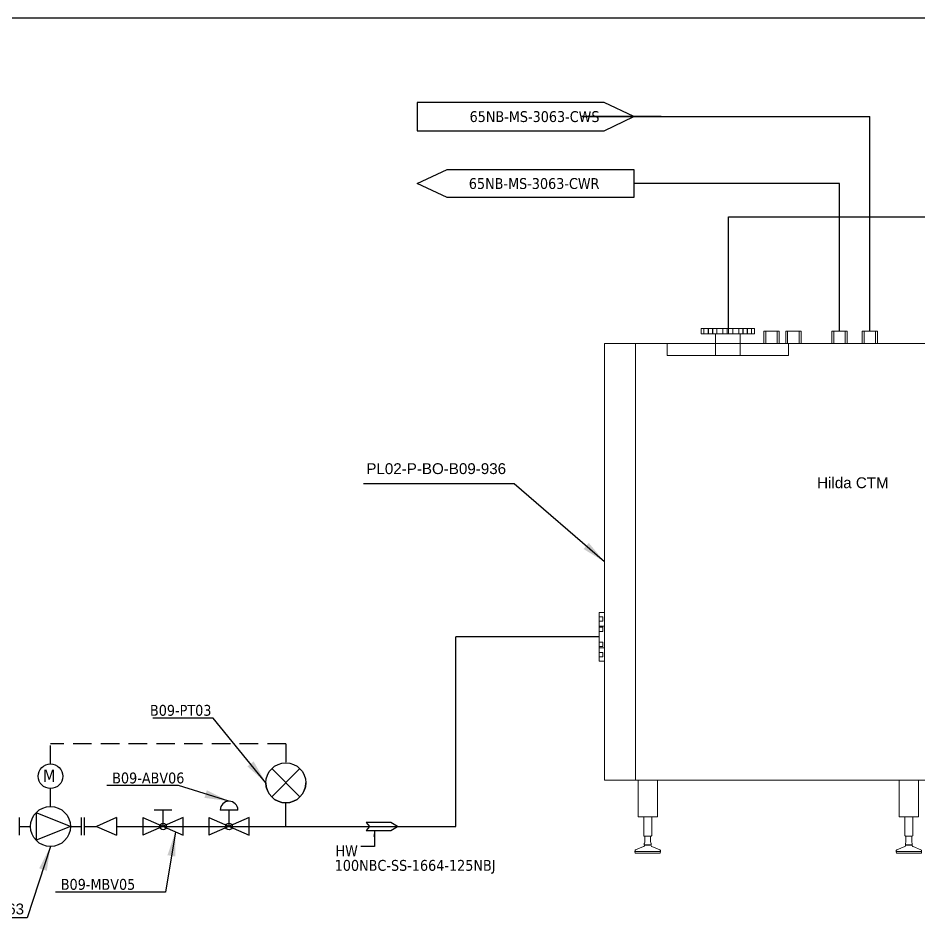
# Model space of a CAD drawing. Header units: millimetres. Extents: x 24306 to 29428, y 5751 to 9375.
# Drawn here: x 27368 to 28296, y 7223 to 8150 of the extents above; entities that cross this region are included whole.
import ezdxf

# ---------------------------------------------------------------- set-up
doc = ezdxf.new("R2010")
doc.units = ezdxf.units.MM
doc.linetypes.add('HIDDEN', pattern=[9.525, 6.35, -3.175])
for name, color, linetype in [('CW LINE', 6, 'Continuous'), ('Equipment', 123, 'Continuous'), ('HW LINE', 1, 'Continuous'), ('INTRUMENT', 3, 'HIDDEN'), ('Reference', 6, 'Continuous')]:
    doc.layers.add(name, color=color, linetype=linetype)
doc.dimstyles.new('ISO-25', dxfattribs={"dimtxt": 2.5, "dimasz": 2.5, "dimexe": 1.25, "dimexo": 0.625, "dimtad": 1, "dimtxsty": 'Standard', "dimcen": 2.5, "dimadec": 0, "dimazin": 0, "dimtfac": 1, "dimtmove": 0, "dimatfit": 3, "dimfxl": 1, "dimarcsym": 0})

# ---------------------------------------------------------------- blocks, each defined once
blk = doc.blocks.new('A$Ce03538c5')
at = {"layer": 'Equipment', "linetype": 'Continuous', "lineweight": 0, "extrusion": (-4.44089e-16, 1, 0)}
for p, q in [((-247.9, 1862), (-467.9, 1862)), ((-467.9, 1840), (-467.9, 1862)), ((-456.2, 1840), (-456.2, 1862)), ((-438.3, 1840), (-438.3, 1862)), ((-438.2, 1840), (-438.2, 1862)), ((-421.7, 1840), (-421.7, 1862)), ((-420.3, 1840), (-420.3, 1862)), ((-403.7, 1840), (-403.7, 1862)), ((-378.7, 1840), (-378.7, 1862)), ((-360.7, 1840), (-360.7, 1862)), ((-355.2, 1840), (-355.2, 1862)), ((-337.2, 1840), (-337.2, 1862)), ((-312.2, 1840), (-312.2, 1862)), ((-295.5, 1840), (-295.5, 1862)), ((-294.2, 1840), (-294.2, 1862)), ((-277.7, 1840), (-277.7, 1862)), ((-277.5, 1840), (-277.5, 1862)), ((-259.7, 1840), (-259.7, 1862)), ((-247.9, 1840), (-247.9, 1862)), ((-247.9, 1840), (-467.9, 1840)), ((-408.7, 1800), (-408.7, 1840)), ((-307.1, 1800), (-307.1, 1840)), ((-146.4, 1850), (-209.4, 1850)), ((-209.4, 1800), (-209.4, 1850)), ((-201.8, 1800), (-201.8, 1850)), ((-154, 1800), (-154, 1850)), ((-146.4, 1800), (-146.4, 1850)), ((-56.4, 1850), (-119.4, 1850)), ((-119.4, 1800), (-119.4, 1850)), ((-111.8, 1800), (-111.8, 1850)), ((-64, 1800), (-64, 1850)), ((-56.4, 1800), (-56.4, 1850)), ((133.6, 1850), (70.6, 1850)), ((70.6, 1800), (70.6, 1850)), ((78.2, 1800), (78.2, 1850)), ((126, 1800), (126, 1850)), ((133.6, 1800), (133.6, 1850)), ((258.6, 1850), (195.6, 1850)), ((195.6, 1800), (195.6, 1850)), ((203.2, 1800), (203.2, 1850)), ((251, 1800), (251, 1850)), ((258.6, 1800), (258.6, 1850)), ((-865.8, 1800), (-786.6, 1800)), ((-865.8, 1800), (-865.8, 0)), ((-776.3, 1800), (-786.6, 1800)), ((-769, 1800), (-776.3, 1800)), ((-769, 1800), (-753.9, 1800)), ((-738.2, 1800), (-753.9, 1800)), ((-738.2, 1800), (-737.9, 1800)), ((-738, 1800), (-738, 0)), ((-737.9, 1800), (-737.9, 1800)), ((-737.9, 1800), (-737.9, 0)), ((-735.9, 1800), (-737.9, 1800)), ((735.9, 1800), (-735.9, 1800)), ((-607.9, 1800), (-607.9, 1750)), ((-408.7, 1750), (-408.7, 1800)), ((-307.1, 1750), (-307.1, 1800)), ((-107.9, 1800), (-107.9, 1750)), ((719.1, 1800), (719.1, 0)), ((735.9, 1800), (737.6, 1800)), ((737.6, 1800), (737.6, 0)), ((737.6, 1800), (825.5, 1800)), ((825.5, 1800), (825.5, 0)), ((-607.9, 1750), (-107.9, 1750)), ((466.4, 1775), (533.6, 1775)), ((466.4, 1775), (466.4, 1572)), ((534, 1775), (533.6, 1775)), ((533.6, 1775), (533.6, 1572)), ((534, 1775), (534.8, 1775)), ((534.8, 1775), (534.8, 1572)), ((534.8, 1775), (602, 1775)), ((602, 1775), (602.5, 1775)), ((602, 1775), (602, 1572)), ((602.5, 1775), (603.2, 1775)), ((602.5, 1775), (602.5, 1572)), ((603.2, 1775), (670.4, 1775)), ((603.2, 1775), (603.2, 1572)), ((670.4, 1775), (670.4, 1572)), ((533.6, 1572), (466.4, 1572)), ((533.6, 1572), (534, 1572)), ((534.8, 1572), (534, 1572)), ((602, 1572), (534.8, 1572)), ((602.5, 1572), (602, 1572)), ((603.2, 1572), (602.5, 1572)), ((670.4, 1572), (603.2, 1572)), ((831, 1256.5), (825.6, 1256.5)), ((825.6, 1035.5), (825.6, 1256.5)), ((829.6, 1232.6), (828.3, 1232.6)), ((828.3, 1067.9), (828.3, 1232.6)), ((828.3, 1067.9), (828.3, 1232.6)), ((831, 1232.6), (828.3, 1232.6)), ((829.6, 1067.9), (829.6, 1232.6)), ((831, 1035.5), (831, 1256.5)), ((829.6, 1067.9), (828.3, 1067.9)), ((831, 1067.9), (828.3, 1067.9)), ((831, 1035.5), (825.6, 1035.5)), ((-888, 691), (-888, 591)), ((-888, 691), (-866, 691)), ((-888, 673.9), (-873, 673.9)), ((-873, 664.9), (-873, 673.9)), ((-866, 591), (-866, 691)), ((-888, 655.9), (-873, 655.9)), ((-888, 635.4), (-866, 635.4)), ((-873, 655.9), (-873, 664.9)), ((-888, 630.6), (-873, 630.6)), ((-888, 612.6), (-873, 612.6)), ((-873, 621.6), (-873, 630.6)), ((-873, 612.6), (-873, 621.6)), ((-888, 591), (-888, 491)), ((-888, 569.4), (-873, 569.4)), ((-873, 560.4), (-873, 569.4)), ((-873, 551.4), (-873, 560.4)), ((-866, 491), (-866, 591)), ((-888, 551.4), (-873, 551.4)), ((-888, 546.5), (-866, 546.5)), ((-888, 526.1), (-873, 526.1)), ((-873, 517.1), (-873, 526.1)), ((-888, 508.1), (-873, 508.1)), ((-888, 491), (-866, 491)), ((-873, 508.1), (-873, 517.1)), ((-865.8, 0), (-786.6, 0)), ((-776.3, 0), (-786.6, 0)), ((-769, 0), (-776.3, 0)), ((-769, 0), (-753.9, 0)), ((-738.2, 0), (-753.9, 0)), ((-738.2, 0), (-737.9, 0)), ((-737.9, 0), (-737.9, 0)), ((-735.9, 0), (-737.9, 0)), ((735.9, 0), (-735.9, 0)), ((348.1, 0), (348.1, -150)), ((428.1, 0), (428.1, -150)), ((735.9, 0), (737.6, 0)), ((737.6, 0), (825.5, 0)), ((-727.9, 0), (-727.9, -150)), ((-647.9, 0), (-647.9, -150)), ((-727.9, -150), (-647.9, -150)), ((-704.1, -150.8), (-704.4, -151.1)), ((-704.4, -151.1), (-671.4, -151.1)), ((-704.4, -151.1), (-704.4, -227.5)), ((-704.1, -150.8), (-671.7, -150.8)), ((-703.7, -150), (-703.7, -150.8)), ((-672.2, -150), (-672.2, -150.8)), ((-671.7, -150.8), (-671.4, -151.1)), ((-671.4, -151.1), (-671.4, -227.5)), ((348.1, -150), (428.1, -150)), ((371.9, -150.8), (371.6, -151.1)), ((371.6, -151.1), (404.6, -151.1)), ((371.6, -151.1), (371.6, -227.5)), ((371.9, -150.8), (404.3, -150.8)), ((372.4, -150), (372.4, -150.8)), ((403.9, -150), (403.9, -150.8)), ((404.3, -150.8), (404.6, -151.1)), ((404.6, -151.1), (404.6, -227.5)), ((-701.9, -230), (-673.9, -230)), ((-699.9, -230), (-699.9, -254.1)), ((-675.9, -230), (-675.9, -254.1)), ((374.1, -230), (402.1, -230)), ((376.1, -230), (376.1, -254.1)), ((400.1, -230), (400.1, -254.1)), ((-740.2, -289.4), (-740.4, -293.5)), ((-740.4, -293.5), (-635.4, -293.5)), ((-739.3, -300), (-740.4, -293.5)), ((-705, -272.8), (-737.7, -285.9)), ((-701.9, -260.4), (-701.9, -265.2)), ((-700.8, -266.3), (-675.1, -266.3)), ((-700.7, -266.3), (-675.2, -266.3)), ((-699.9, -267.2), (-676, -267.2)), ((-673.9, -260.4), (-673.9, -265.2)), ((-670.9, -272.8), (-638.2, -285.9)), ((-636.6, -300), (-635.4, -293.5)), ((-635.7, -289.4), (-635.4, -293.5)), ((335.9, -289.4), (335.6, -293.5)), ((335.6, -293.5), (440.6, -293.5)), ((336.8, -300), (335.6, -293.5)), ((371, -272.8), (338.4, -285.9)), ((374.1, -260.4), (374.1, -265.2)), ((375.2, -266.3), (401, -266.3)), ((375.4, -266.3), (400.9, -266.3)), ((376.2, -267.2), (400.1, -267.2)), ((402.1, -260.4), (402.1, -265.2)), ((405.2, -272.8), (437.8, -285.9)), ((439.5, -300), (440.6, -293.5)), ((440.3, -289.4), (440.6, -293.5)), ((-739.3, -300), (-636.6, -300)), ((336.8, -300), (439.5, -300))]:
    blk.add_line(p, q, dxfattribs=at)
at = {"layer": 'Equipment', "linetype": 'Continuous', "lineweight": 0, "extrusion": (0, 0, -1)}
for centre, radius, start, end in [((701.9, -227.5), 2.5, 270, 0), ((698.9, -260.4), 3, 0, 35.0968), ((707.7, -254.1), 7.73, 179.3561, 215.7407), ((668.2, -254.1), 7.73, 324.2593, 0.6439), ((676.9, -260.4), 3, 144.9032, 180), ((673.9, -227.5), 2.5, 180, 270), ((-374.1, -227.5), 2.5, 270, 0), ((-377.1, -260.4), 3, 0, 35.0968), ((-368.4, -254.1), 7.73, 179.3561, 215.7407), ((-407.8, -254.1), 7.73, 324.2593, 0.6439), ((-399.1, -260.4), 3, 144.9032, 180), ((-402.1, -227.5), 2.5, 180, 270), ((736.2, -289.6), 4, 3.84, 68.0437), ((706.5, -269.1), 4, 210.7547, 248.0437), ((687.9, -280.1), 17.6, 30.7547, 47.2664), ((700.8, -265.2), 1.11, 270, 359.6934), ((700.8, -265.2), 1.11, 263.0109, 270), ((699.8, -266.3), 0.875, 274.4701, 359.4578), ((699.8, -266.3), 0.875, 359.4578, 0), ((676.1, -266.3), 0.875, 180.5422, 265.5299), ((687.9, -280.1), 17.6, 132.7336, 149.2453), ((675.1, -265.2), 1.11, 270, 276.9891), ((676.1, -266.3), 0.875, 180, 180.5422), ((675.1, -265.2), 1.11, 180.3066, 270), ((669.4, -269.1), 4, 291.9563, 329.2453), ((639.7, -289.6), 4, 111.9563, 176.16), ((-339.9, -289.6), 4, 3.84, 68.0437), ((-369.6, -269.1), 4, 210.7547, 248.0437), ((-388.1, -280.1), 17.6, 30.7547, 47.2664), ((-375.2, -265.2), 1.11, 270, 359.6934), ((-375.2, -265.2), 1.11, 263.0109, 270), ((-376.2, -266.3), 0.875, 274.4701, 359.4578), ((-376.2, -266.3), 0.875, 359.4578, 0), ((-400, -266.3), 0.875, 180.5422, 265.5299), ((-388.1, -280.1), 17.6, 132.7336, 149.2453), ((-401, -265.2), 1.11, 270, 276.9891), ((-400, -266.3), 0.875, 180, 180.5422), ((-401, -265.2), 1.11, 180.3066, 270), ((-406.7, -269.1), 4, 291.9563, 329.2453), ((-436.3, -289.6), 4, 111.9563, 176.16)]:
    blk.add_arc(centre, radius, start, end, dxfattribs=at)

msp = doc.modelspace()

# ---------------------------------------------------------------- linework, layer by layer
for p, q in [((27819.16, 7316.94), (27819.16, 7512.27)), ((27436.7, 7316.94), (27448.91, 7316.94)), ((27469.71, 7316.94), (27819.16, 7316.94))]:
    msp.add_line(p, q)
at = {"linetype": 'Continuous', "lineweight": -3}
for p, q in [((27629.5, 7376.5), (27658.63, 7347.37)), ((27629.5, 7347.37), (27658.63, 7376.5)), ((27644.07, 7316.94), (27644.07, 7341.34)), ((27526.69, 7333.91), (27508.5, 7333.91)), ((27517.6, 7316.94), (27517.6, 7333.91)), ((27594.66, 7333.91), (27576.46, 7333.91)), ((27585.56, 7316.94), (27585.56, 7333.91)), ((27436.7, 7307.82), (27436.7, 7326.06)), ((27469.71, 7326.06), (27448.91, 7316.94)), ((27469.71, 7326.06), (27469.71, 7307.82)), ((27538.39, 7326.06), (27496.8, 7307.82)), ((27496.8, 7326.06), (27538.39, 7307.82)), ((27496.8, 7326.06), (27496.8, 7307.82)), ((27538.39, 7307.82), (27538.39, 7326.06)), ((27606.36, 7326.06), (27564.77, 7307.82)), ((27564.77, 7326.06), (27606.36, 7307.82)), ((27564.77, 7326.06), (27564.77, 7307.82)), ((27606.36, 7307.82), (27606.36, 7326.06)), ((27448.91, 7316.94), (27469.71, 7307.82))]:
    msp.add_line(p, q, dxfattribs=at)
for points in [[(27585.15, 8149.78), (27431.48, 8149.78), (26856.32, 8149.78), (26856.32, 8149.78)], [(28811.54, 8149.78), (27585.15, 8149.78)], [(28100, 7830.02), (28100, 7944.83), (28605.24, 7944.83)], [(27966.79, 7512.27), (27819.16, 7512.27)]]:
    msp.add_lwpolyline(points)
for centre, radius in [((27644.07, 7361.93), 20.6), ((27517.6, 7316.94), 3.45), ((27585.56, 7316.94), 3.45)]:
    msp.add_circle(centre, radius)
for centre, radius, start, end in [((27644.07, 7361.93), 20.6, 180, 0), ((27585.56, 7333.91), 9.1, 0, 180)]:
    msp.add_arc(centre, radius, start, end, dxfattribs=at)
at = {"layer": 'CW LINE'}
for p, q in [((28245.56, 7827.02), (28245.56, 8048.29)), ((28214.31, 7979.27), (28002.67, 7979.34)), ((28214.31, 7827.02), (28214.31, 7979.27))]:
    msp.add_line(p, q, dxfattribs=at)
msp.add_lwpolyline([(28002.67, 8048.29), (28030.77, 8048.29), (27949.03, 8048.29), (28245.56, 8048.29)], dxfattribs=at)
at = {"layer": 'Equipment'}
for p, q in [((27401.67, 7337.54), (27401.67, 7356.02)), ((27422.27, 7316.94), (27386.76, 7331.15)), ((27386.76, 7331.15), (27386.76, 7302.73)), ((27369.81, 7307.82), (27369.81, 7326.06)), ((27433.53, 7307.82), (27433.53, 7326.06)), ((27369.81, 7316.94), (27381.07, 7316.94)), ((27422.27, 7316.94), (27386.76, 7302.73)), ((27422.27, 7316.94), (27433.53, 7316.94))]:
    msp.add_line(p, q, dxfattribs=at)
for centre, radius in [((27401.67, 7368.71), 12.69), ((27401.67, 7316.94), 20.6)]:
    msp.add_circle(centre, radius, dxfattribs=at)
at = {"layer": 'HW LINE'}
msp.add_lwpolyline([(27752.14, 7312.85), (27759.02, 7316.94), (27752.14, 7321.03), (27726.74, 7321.03), (27730.18, 7316.94), (27726.74, 7312.85), (27752.14, 7312.85)], close=True, dxfattribs=at)
at = {"layer": 'INTRUMENT', "linetype": 'HIDDEN', "lineweight": -3, "ltscale": 3}
for p, q in [((27644.07, 7402.09), (27401.67, 7402.09)), ((27401.67, 7381.41), (27401.67, 7402.09)), ((27644.07, 7402.09), (27644.07, 7382.53))]:
    msp.add_line(p, q, dxfattribs=at)
at = {"layer": 'Reference'}
for points in [[(27971.88, 8062.85), (27779.42, 8062.85), (27779.42, 8033.73), (27971.88, 8033.73), (28002.67, 8048.29)], [(27810.21, 7993.9), (28002.67, 7993.9), (28002.67, 7964.79), (27810.21, 7964.79), (27779.42, 7979.34)]]:
    msp.add_lwpolyline(points, close=True, dxfattribs=at)

# ---------------------------------------------------------------- block references
at = {"xscale": 0.25, "yscale": 0.25, "zscale": 0.25}
msp.add_blockref('A$Ce03538c5', (28188.8, 7364.52), dxfattribs=at)

# ---------------------------------------------------------------- texts
at = {"char_height": 11.1664, "attachment_point": 3}
for s, insert in [('{\\fTahoma|b0|i0|c0|p34;65NB-MS-3063-CWS}', (27967.09, 8053.82)), ('{\\fTahoma|b0|i0|c0|p34;65NB-MS-3063-CWR}', (27967.09, 7984.87))]:
    msp.add_mtext_dynamic_manual_height_columns(s, width=282.3154, gutter_width=8.96, heights=[0], dxfattribs=dict(at, insert=insert))
at = {"char_height": 11.1664, "width": 777.1843}
for s, insert, attachment_point in [('{\\fArial|b0|i0|c0|p34;PL02-P-BO-B09-936}', (27870.92, 7691.14), 3), ('{\\fArial|b0|i0|c0|p34;Hilda CTM}', (28264.99, 7676.62), 3), ('{\\fTahoma|b0|i0|c0|p34;B09-PT03}', (27504.13, 7442.17), 1), ('{\\fTahoma|b0|i0|c0|p34;B09-ABV06}', (27465.2, 7372.51), 1), ('{\\fTahoma|b0|i0|c0|p34;HW}', (27718.21, 7297.37), 3), ('\\pxt9;{\\fTahoma|b0|i0|c0|p34;100NBC-SS-1664-125NBJ}', (27694.38, 7282.45), 1), ('{\\fTahoma|b0|i0|c0|p34;B09-MBV05}', (27412.27, 7262.9), 1), ('{\\fArial|b0|i0|c0|p34;PL02-P-BO-B09-963}', (27374.41, 7237.54), 3)]:
    msp.add_mtext(s, dxfattribs=dict(at, insert=insert, attachment_point=attachment_point))
at = {"layer": 'Equipment', "color": 0, "insert": (27406.91, 7362.71), "char_height": 12.7594, "width": 337.1898, "attachment_point": 9}
msp.add_mtext('{\\fTahoma|b0|i0|c0|p34;M}', dxfattribs=at)

# ---------------------------------------------------------------- leaders
at = {"linetype": 'Continuous', "lineweight": -3}
for points in [[(27972.34, 7589.52), (27879.4, 7669.94), (27724.22, 7669.94)], [(27623.47, 7362.01), (27569.11, 7428.67), (27507.15, 7428.67)], [(27585.36, 7343), (27533.35, 7359.01), (27459.84, 7359.01)], [(27530.26, 7311.38), (27520.15, 7249.4), (27406.91, 7249.4)], [(27401.67, 7296.34), (27377.79, 7222.68), (27236.14, 7222.68)]]:
    msp.add_leader(points, dimstyle='ISO-25', override={"dimscale": 10, "dimtad": 0}, dxfattribs=at)
at = {"layer": 'HW LINE'}
msp.add_leader([(27735.26, 7312.85), (27735.26, 7296.39), (27721.43, 7296.39)], dimstyle='ISO-25', override={"dimscale": 2.5, "dimgap": 0.625, "dimtad": 0}, dxfattribs=at)

doc.saveas('drawing.dxf')
